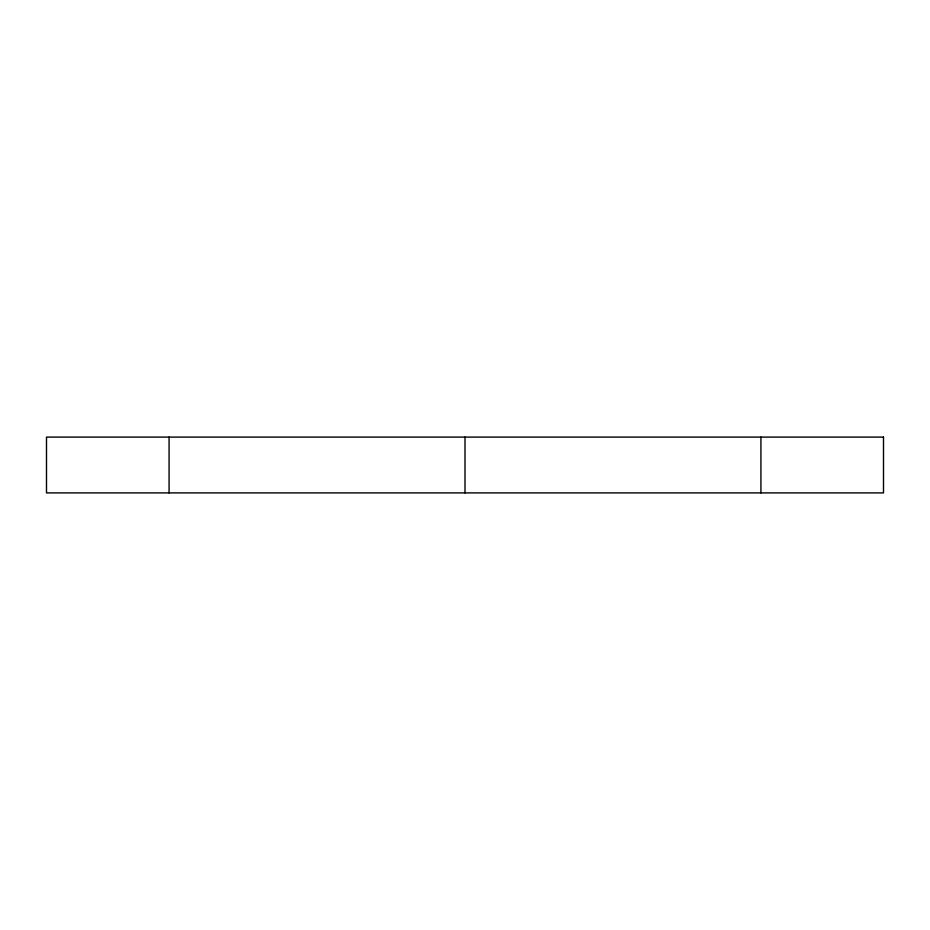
<?xml version="1.0" encoding="UTF-8"?>
<svg xmlns="http://www.w3.org/2000/svg" width="930" height="930" viewBox="0 0 930 930"><rect width="100%" height="100%" fill="white"/><g stroke="black" fill="none" stroke-linecap="round" stroke-linejoin="round"><path stroke-width="1.4" d="M760.926 437.1L760.926 492.9M465 437.1L465 492.9M169.074 437.1L169.074 492.9M883.5 437.1L46.5 437.1L46.5 492.9L883.5 492.9L883.5 437.1"/></g></svg>
